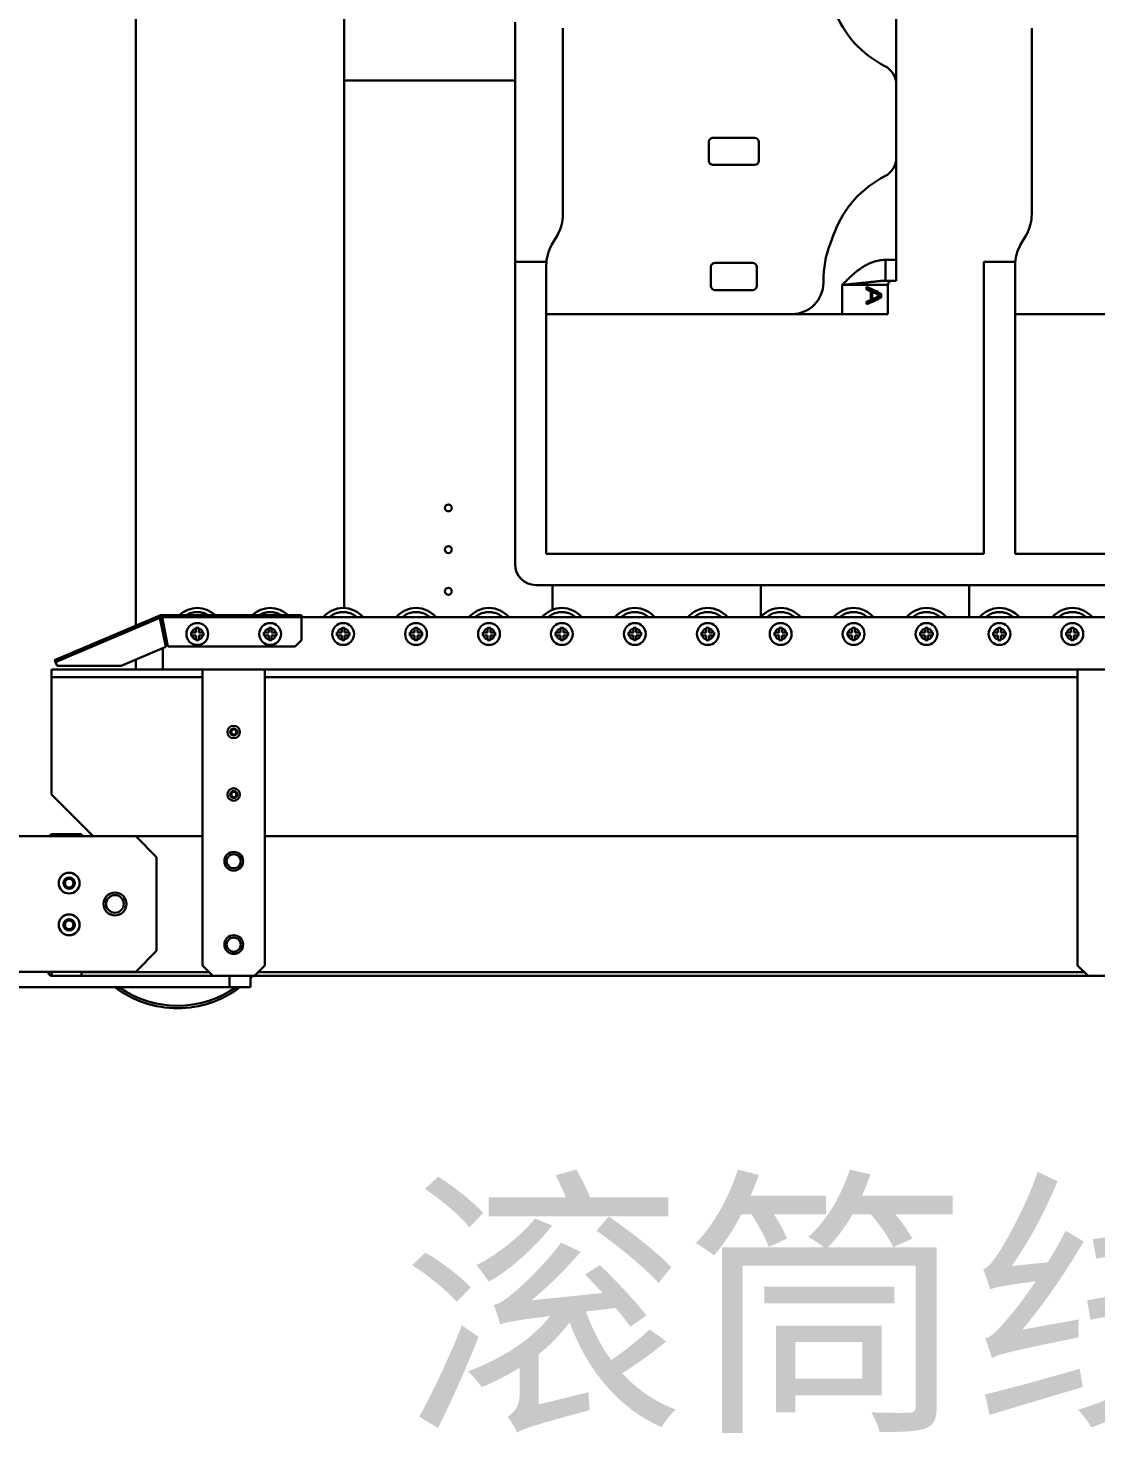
# Model space of a CAD drawing. Header units: millimetres. Extents: x 914 to 910632, y -176 to 682692.
# Drawn here: x 2368.87 to 2376.94, y 1799.09 to 1809.7 of the extents above; entities that cross this region are included whole.
import ezdxf

# ---------------------------------------------------------------- set-up
doc = ezdxf.new("R2010")
doc.units = ezdxf.units.MM
doc.layers.add('PUB_HATCH', color=32, linetype='Continuous')
doc.layers.add('画图', color=3, linetype='Continuous', lineweight=30)
doc.styles.add('宋体', font='')
doc.styles.get('宋体').set_extended_font_data('宋体')

# ---------------------------------------------------------------- blocks, each defined once
blk = doc.blocks.new('SDHGSJH')
at = {"color": 7, "linetype": 'Continuous', "lineweight": 30}
for p, q in [((-56.19, 504.71), (-55, 505.92)), ((-55, 504.71), (-55, 510.21)), ((-55, 510.21), (-45, 510.21)), ((-45, 510.21), (-45, 504.71)), ((145, 510.21), (-45, 510.21)), ((-457, 504.71), (-477, 504.71)), ((-452, 499.71), (-457, 504.71)), ((-457, 504.71), (-57, 504.71)), ((-452, 357.71), (-452, 499.71)), ((-57, 504.71), (-62, 499.71)), ((-62, 499.71), (-62, 357.71)), ((-37, 504.71), (-57, 504.71)), ((-32, 499.71), (-37, 504.71)), ((-37, 504.71), (26, 504.71)), ((-32, 357.71), (-32, 499.71)), ((0, 502.71), (-10, 492.71)), ((100, 502.71), (0, 502.71)), ((26, 504.71), (26, 502.71)), ((40.26, 504.71), (26, 504.71)), ((26, 502.71), (26, 502.98)), ((42, 502.98), (42, 502.71)), ((-10, 492.71), (-10, 447.71)), ((-10, 447.71), (0, 437.71)), ((-62, 437.71), (-452, 437.71)), ((0, 437.71), (-32, 437.71)), ((0, 437.71), (100, 437.71)), ((40.5, 417.71), (20.5, 437.71)), ((26, 437.71), (26, 436.71)), ((40.26, 436.71), (26, 436.71)), ((40.5, 361.45), (40.5, 417.71)), ((-482, 357.71), (-452, 357.71)), ((-452, 361.45), (-62, 361.45)), ((-62, 357.71), (-452, 357.71)), ((-62, 357.71), (-32, 357.71)), ((-32, 361.45), (40.5, 361.45)), ((-13, 357.71), (-32, 357.71)), ((-13, 347.52), (-13, 357.71)), ((40.5, 357.71), (-13, 357.71)), ((0, 353.04), (0, 357.71)), ((0, 353.04), (0, 357.71)), ((40.5, 361.45), (40.5, 357.71)), ((7.08, 356.04), (-14.44, 346.91)), ((-11.59, 332.91), (38.57, 354.2)), ((38.96, 353.28), (-11.53, 331.85)), ((37.79, 356.04), (7.08, 356.04)), ((38.57, 354.2), (37.79, 356.04)), ((-450.2, 343.37), (-450.2, 343.71)), ((-450.2, 343.71), (-448.8, 343.71)), ((-448.8, 343.71), (-448.8, 343.37)), ((-415.2, 343.37), (-415.2, 343.71)), ((-415.2, 343.71), (-413.8, 343.71)), ((-413.8, 343.71), (-413.8, 343.37)), ((-380.2, 343.37), (-380.2, 343.71)), ((-380.2, 343.71), (-378.8, 343.71)), ((-378.8, 343.71), (-378.8, 343.37)), ((-345.2, 343.37), (-345.2, 343.71)), ((-345.2, 343.71), (-343.8, 343.71)), ((-343.8, 343.71), (-343.8, 343.37)), ((-310.2, 343.37), (-310.2, 343.71)), ((-310.2, 343.71), (-308.8, 343.71)), ((-308.8, 343.71), (-308.8, 343.37)), ((-275.2, 343.37), (-275.2, 343.71)), ((-275.2, 343.71), (-273.8, 343.71)), ((-273.8, 343.71), (-273.8, 343.37)), ((-240.2, 343.37), (-240.2, 343.71)), ((-240.2, 343.71), (-238.8, 343.71)), ((-238.8, 343.71), (-238.8, 343.37)), ((-205.2, 343.37), (-205.2, 343.71)), ((-205.2, 343.71), (-203.8, 343.71)), ((-203.8, 343.71), (-203.8, 343.37)), ((-170.2, 343.37), (-170.2, 343.71)), ((-170.2, 343.71), (-168.8, 343.71)), ((-168.8, 343.71), (-168.8, 343.37)), ((-135.2, 343.37), (-135.2, 343.71)), ((-135.2, 343.71), (-133.8, 343.71)), ((-133.8, 343.71), (-133.8, 343.37)), ((-100.2, 343.37), (-100.2, 343.71)), ((-100.2, 343.71), (-98.8, 343.71)), ((-98.8, 343.71), (-98.8, 343.37)), ((-76.5, 346.71), (-79.5, 343.71)), ((-79.5, 343.71), (-79.5, 332.71)), ((-15.42, 346.71), (-76.5, 346.71)), ((-65.2, 343.37), (-65.2, 343.71)), ((-65.2, 343.71), (-63.8, 343.71)), ((-63.8, 343.71), (-63.8, 343.37)), ((-30.2, 343.37), (-30.2, 343.71)), ((-30.2, 343.71), (-28.8, 343.71)), ((-28.8, 343.71), (-28.8, 343.37)), ((-15.42, 346.71), (-12.57, 332.71)), ((-11.59, 332.91), (-14.44, 346.91)), ((-452.5, 341.41), (-452.16, 341.41)), ((-452.5, 340.01), (-452.5, 341.41)), ((-452.16, 340.01), (-452.5, 340.01)), ((-450.2, 341.41), (-452.16, 341.41)), ((-452.16, 340.01), (-450.2, 340.01)), ((-450.2, 343.37), (-450.2, 341.41)), ((-450.2, 340.01), (-450.2, 338.05)), ((-450.2, 337.71), (-450.2, 338.05)), ((-448.8, 337.71), (-450.2, 337.71)), ((-448.8, 341.41), (-448.8, 343.37)), ((-446.84, 341.41), (-448.8, 341.41)), ((-448.8, 338.05), (-448.8, 340.01)), ((-448.8, 340.01), (-446.84, 340.01)), ((-448.8, 338.05), (-448.8, 337.71)), ((-446.84, 341.41), (-446.5, 341.41)), ((-446.5, 340.01), (-446.84, 340.01)), ((-446.5, 341.41), (-446.5, 340.01)), ((-417.5, 341.41), (-417.16, 341.41)), ((-417.5, 340.01), (-417.5, 341.41)), ((-417.16, 340.01), (-417.5, 340.01)), ((-415.2, 341.41), (-417.16, 341.41)), ((-417.16, 340.01), (-415.2, 340.01)), ((-415.2, 343.37), (-415.2, 341.41)), ((-415.2, 340.01), (-415.2, 338.05)), ((-415.2, 337.71), (-415.2, 338.05)), ((-413.8, 337.71), (-415.2, 337.71)), ((-413.8, 341.41), (-413.8, 343.37)), ((-411.84, 341.41), (-413.8, 341.41)), ((-413.8, 338.05), (-413.8, 340.01)), ((-413.8, 340.01), (-411.84, 340.01)), ((-413.8, 338.05), (-413.8, 337.71)), ((-411.84, 341.41), (-411.5, 341.41)), ((-411.5, 340.01), (-411.84, 340.01)), ((-411.5, 341.41), (-411.5, 340.01)), ((-382.5, 341.41), (-382.16, 341.41)), ((-382.5, 340.01), (-382.5, 341.41)), ((-382.16, 340.01), (-382.5, 340.01)), ((-380.2, 341.41), (-382.16, 341.41)), ((-382.16, 340.01), (-380.2, 340.01)), ((-380.2, 343.37), (-380.2, 341.41)), ((-380.2, 340.01), (-380.2, 338.05)), ((-380.2, 337.71), (-380.2, 338.05)), ((-378.8, 337.71), (-380.2, 337.71)), ((-378.8, 341.41), (-378.8, 343.37)), ((-376.84, 341.41), (-378.8, 341.41)), ((-378.8, 338.05), (-378.8, 340.01)), ((-378.8, 340.01), (-376.84, 340.01)), ((-378.8, 338.05), (-378.8, 337.71)), ((-376.84, 341.41), (-376.5, 341.41)), ((-376.5, 340.01), (-376.84, 340.01)), ((-376.5, 341.41), (-376.5, 340.01)), ((-347.5, 341.41), (-347.16, 341.41)), ((-347.5, 340.01), (-347.5, 341.41)), ((-347.16, 340.01), (-347.5, 340.01)), ((-345.2, 341.41), (-347.16, 341.41)), ((-347.16, 340.01), (-345.2, 340.01)), ((-345.2, 343.37), (-345.2, 341.41)), ((-345.2, 340.01), (-345.2, 338.05)), ((-345.2, 337.71), (-345.2, 338.05)), ((-343.8, 337.71), (-345.2, 337.71)), ((-343.8, 341.41), (-343.8, 343.37)), ((-341.84, 341.41), (-343.8, 341.41)), ((-343.8, 338.05), (-343.8, 340.01)), ((-343.8, 340.01), (-341.84, 340.01)), ((-343.8, 338.05), (-343.8, 337.71)), ((-341.84, 341.41), (-341.5, 341.41)), ((-341.5, 340.01), (-341.84, 340.01)), ((-341.5, 341.41), (-341.5, 340.01)), ((-312.5, 341.41), (-312.16, 341.41)), ((-312.5, 340.01), (-312.5, 341.41)), ((-312.16, 340.01), (-312.5, 340.01)), ((-310.2, 341.41), (-312.16, 341.41)), ((-312.16, 340.01), (-310.2, 340.01)), ((-310.2, 343.37), (-310.2, 341.41)), ((-310.2, 340.01), (-310.2, 338.05)), ((-310.2, 337.71), (-310.2, 338.05)), ((-308.8, 337.71), (-310.2, 337.71)), ((-308.8, 341.41), (-308.8, 343.37)), ((-306.84, 341.41), (-308.8, 341.41)), ((-308.8, 338.05), (-308.8, 340.01)), ((-308.8, 340.01), (-306.84, 340.01)), ((-308.8, 338.05), (-308.8, 337.71)), ((-306.84, 341.41), (-306.5, 341.41)), ((-306.5, 340.01), (-306.84, 340.01)), ((-306.5, 341.41), (-306.5, 340.01)), ((-277.5, 341.41), (-277.16, 341.41)), ((-277.5, 340.01), (-277.5, 341.41)), ((-277.16, 340.01), (-277.5, 340.01)), ((-275.2, 341.41), (-277.16, 341.41)), ((-277.16, 340.01), (-275.2, 340.01)), ((-275.2, 343.37), (-275.2, 341.41)), ((-275.2, 340.01), (-275.2, 338.05)), ((-275.2, 337.71), (-275.2, 338.05)), ((-273.8, 337.71), (-275.2, 337.71)), ((-273.8, 341.41), (-273.8, 343.37)), ((-271.84, 341.41), (-273.8, 341.41)), ((-273.8, 338.05), (-273.8, 340.01)), ((-273.8, 340.01), (-271.84, 340.01)), ((-273.8, 338.05), (-273.8, 337.71)), ((-271.84, 341.41), (-271.5, 341.41)), ((-271.5, 340.01), (-271.84, 340.01)), ((-271.5, 341.41), (-271.5, 340.01)), ((-242.5, 341.41), (-242.16, 341.41)), ((-242.5, 340.01), (-242.5, 341.41)), ((-242.16, 340.01), (-242.5, 340.01)), ((-240.2, 341.41), (-242.16, 341.41)), ((-242.16, 340.01), (-240.2, 340.01)), ((-240.2, 343.37), (-240.2, 341.41)), ((-240.2, 340.01), (-240.2, 338.05)), ((-240.2, 337.71), (-240.2, 338.05)), ((-238.8, 337.71), (-240.2, 337.71)), ((-238.8, 341.41), (-238.8, 343.37)), ((-236.84, 341.41), (-238.8, 341.41)), ((-238.8, 338.05), (-238.8, 340.01)), ((-238.8, 340.01), (-236.84, 340.01)), ((-238.8, 338.05), (-238.8, 337.71)), ((-236.84, 341.41), (-236.5, 341.41)), ((-236.5, 340.01), (-236.84, 340.01)), ((-236.5, 341.41), (-236.5, 340.01)), ((-207.5, 341.41), (-207.16, 341.41)), ((-207.5, 340.01), (-207.5, 341.41)), ((-207.16, 340.01), (-207.5, 340.01)), ((-205.2, 341.41), (-207.16, 341.41)), ((-207.16, 340.01), (-205.2, 340.01)), ((-205.2, 343.37), (-205.2, 341.41)), ((-205.2, 340.01), (-205.2, 338.05)), ((-205.2, 337.71), (-205.2, 338.05)), ((-203.8, 337.71), (-205.2, 337.71)), ((-203.8, 341.41), (-203.8, 343.37)), ((-201.84, 341.41), (-203.8, 341.41)), ((-203.8, 338.05), (-203.8, 340.01)), ((-203.8, 340.01), (-201.84, 340.01)), ((-203.8, 338.05), (-203.8, 337.71)), ((-201.84, 341.41), (-201.5, 341.41)), ((-201.5, 340.01), (-201.84, 340.01)), ((-201.5, 341.41), (-201.5, 340.01)), ((-172.5, 341.41), (-172.16, 341.41)), ((-172.5, 340.01), (-172.5, 341.41)), ((-172.16, 340.01), (-172.5, 340.01)), ((-170.2, 341.41), (-172.16, 341.41)), ((-172.16, 340.01), (-170.2, 340.01)), ((-170.2, 343.37), (-170.2, 341.41)), ((-170.2, 340.01), (-170.2, 338.05)), ((-170.2, 337.71), (-170.2, 338.05)), ((-168.8, 337.71), (-170.2, 337.71)), ((-168.8, 341.41), (-168.8, 343.37)), ((-166.84, 341.41), (-168.8, 341.41)), ((-168.8, 338.05), (-168.8, 340.01)), ((-168.8, 340.01), (-166.84, 340.01)), ((-168.8, 338.05), (-168.8, 337.71)), ((-166.84, 341.41), (-166.5, 341.41)), ((-166.5, 340.01), (-166.84, 340.01)), ((-166.5, 341.41), (-166.5, 340.01)), ((-137.5, 341.41), (-137.16, 341.41)), ((-137.5, 340.01), (-137.5, 341.41)), ((-137.16, 340.01), (-137.5, 340.01)), ((-135.2, 341.41), (-137.16, 341.41)), ((-137.16, 340.01), (-135.2, 340.01)), ((-135.2, 343.37), (-135.2, 341.41)), ((-135.2, 340.01), (-135.2, 338.05)), ((-135.2, 337.71), (-135.2, 338.05)), ((-133.8, 337.71), (-135.2, 337.71)), ((-133.8, 341.41), (-133.8, 343.37)), ((-131.84, 341.41), (-133.8, 341.41)), ((-133.8, 338.05), (-133.8, 340.01)), ((-133.8, 340.01), (-131.84, 340.01)), ((-133.8, 338.05), (-133.8, 337.71)), ((-131.84, 341.41), (-131.5, 341.41)), ((-131.5, 340.01), (-131.84, 340.01)), ((-131.5, 341.41), (-131.5, 340.01)), ((-102.5, 341.41), (-102.16, 341.41)), ((-102.5, 340.01), (-102.5, 341.41)), ((-102.16, 340.01), (-102.5, 340.01)), ((-100.2, 341.41), (-102.16, 341.41)), ((-102.16, 340.01), (-100.2, 340.01)), ((-100.2, 343.37), (-100.2, 341.41)), ((-100.2, 340.01), (-100.2, 338.05)), ((-100.2, 337.71), (-100.2, 338.05)), ((-98.8, 337.71), (-100.2, 337.71)), ((-98.8, 341.41), (-98.8, 343.37)), ((-96.84, 341.41), (-98.8, 341.41)), ((-98.8, 338.05), (-98.8, 340.01)), ((-98.8, 340.01), (-96.84, 340.01)), ((-98.8, 338.05), (-98.8, 337.71)), ((-96.84, 341.41), (-96.5, 341.41)), ((-96.5, 340.01), (-96.84, 340.01)), ((-96.5, 341.41), (-96.5, 340.01)), ((-67.5, 341.41), (-67.16, 341.41)), ((-67.5, 340.01), (-67.5, 341.41)), ((-67.16, 340.01), (-67.5, 340.01)), ((-65.2, 341.41), (-67.16, 341.41)), ((-67.16, 340.01), (-65.2, 340.01)), ((-65.2, 343.37), (-65.2, 341.41)), ((-65.2, 340.01), (-65.2, 338.05)), ((-65.2, 337.71), (-65.2, 338.05)), ((-63.8, 337.71), (-65.2, 337.71)), ((-63.8, 341.41), (-63.8, 343.37)), ((-61.84, 341.41), (-63.8, 341.41)), ((-63.8, 338.05), (-63.8, 340.01)), ((-63.8, 340.01), (-61.84, 340.01)), ((-63.8, 338.05), (-63.8, 337.71)), ((-61.84, 341.41), (-61.5, 341.41)), ((-61.5, 340.01), (-61.84, 340.01)), ((-61.5, 341.41), (-61.5, 340.01)), ((-32.5, 341.41), (-32.16, 341.41)), ((-32.5, 340.01), (-32.5, 341.41)), ((-32.16, 340.01), (-32.5, 340.01)), ((-30.2, 341.41), (-32.16, 341.41)), ((-32.16, 340.01), (-30.2, 340.01)), ((-30.2, 343.37), (-30.2, 341.41)), ((-30.2, 340.01), (-30.2, 338.05)), ((-30.2, 337.71), (-30.2, 338.05)), ((-28.8, 337.71), (-30.2, 337.71)), ((-28.8, 341.41), (-28.8, 343.37)), ((-26.84, 341.41), (-28.8, 341.41)), ((-28.8, 338.05), (-28.8, 340.01)), ((-28.8, 340.01), (-26.84, 340.01)), ((-28.8, 338.05), (-28.8, 337.71)), ((-26.84, 341.41), (-26.5, 341.41)), ((-26.5, 340.01), (-26.84, 340.01)), ((-26.5, 341.41), (-26.5, 340.01)), ((-13, 335.71), (-13, 339.84)), ((-918, 332.71), (-79.5, 332.71)), ((-400, 317.21), (-400, 332.71)), ((-300, 332.59), (-300, 317.21)), ((-79.5, 332.71), (-79.5, 331.71)), ((-79.5, 332.71), (-12.57, 332.71)), ((-79.5, 331.71), (-12.21, 331.71)), ((-13.15, 335.56), (-13, 335.71)), ((-12.57, 332.71), (-12.21, 332.71)), ((-12.21, 332.71), (-12.21, 331.71)), ((-11.92, 332.77), (-11.59, 332.91)), ((-11.92, 332.77), (-11.53, 331.85)), ((0, -336.74), (0, 336.74)), ((0, -336.74), (0, 336.74)), ((-200, 317.21), (-200, 329.05)), ((-100, 328.22), (-100, -327.8)), ((-192, 317.21), (-862, 317.21)), ((-182, 162.21), (-182, 307.21)), ((-422, 302.21), (-632, 302.21)), ((-422, 187.21), (-422, 302.21)), ((-407, 302.21), (-407, 162.21)), ((-197, 302.21), (-407, 302.21)), ((-197, 187.21), (-197, 302.21)), ((-540, 187.21), (-422, 187.21)), ((-422, 187.21), (-422, 163.93)), ((-361, 187.21), (-361, 173.21)), ((-361, 187.21), (-339, 187.21)), ((-350.61, 182.4), (-357.38, 179.21)), ((-350.61, 182.55), (-350.61, 181.3)), ((-339, 173.21), (-339, 187.21)), ((-339, 187.21), (-315, 187.21)), ((-315, 187.21), (-197, 187.21)), ((-197, 187.21), (-197, 163.93)), ((-357.68, 177.55), (-357.68, 179.21)), ((-357.68, 179.21), (-357.38, 179.21)), ((-357.38, 177.55), (-357.68, 177.55)), ((-357.38, 179.21), (-357.38, 177.55)), ((-357.38, 177.55), (-350.61, 174.35)), ((-353.39, 176.5), (-353.39, 180.25)), ((-352.73, 180.25), (-353.39, 180.25)), ((-353.39, 176.5), (-352.73, 176.5)), ((-352.73, 180.46), (-352.73, 176.3)), ((-350.61, 175.46), (-350.61, 174.21)), ((-278, 175.71), (-296, 175.71)), ((-359.78, 171.21), (-365, 171.21)), ((-365, 161.21), (-365, 171.21)), ((-358.33, 171.27), (-359.78, 171.02)), ((-359.78, 161.21), (-359.78, 171.21)), ((-358.38, 171.29), (-359.46, 171.23)), ((-330, 171.28), (-330, 172.21)), ((-298, 164.71), (-298, 173.71)), ((-276, 173.71), (-276, 164.71)), ((-407, 162.21), (-422, 162.21)), ((-278, 162.71), (-296, 162.71)), ((-182, 162.21), (-197, 162.21)), ((-182, 47.21), (-182, 162.21)), ((-365, 161.21), (-359.78, 161.21)), ((-365, 112.21), (-365, 161.21)), ((-427.32, 149.35), (-424.68, 153.93)), ((-333.18, 153.72), (-335.25, 148.2)), ((-202.32, 149.35), (-199.68, 153.93)), ((-430, 50.07), (-430, 139.35)), ((-205, 50.07), (-205, 139.35)), ((-277, 115.71), (-297, 115.71)), ((-365, 77.21), (-365, 112.21)), ((-299, 104.71), (-299, 113.71)), ((-275, 113.71), (-275, 104.71)), ((-277, 102.71), (-297, 102.71)), ((-365, 28.21), (-365, 77.21)), ((-100, 75.21), (-182, 75.21))]:
    blk.add_line(p, q, dxfattribs=at)
at = {"color": 8, "linetype": 'Continuous', "lineweight": 30}
for p, q in [((-455.26, 502.98), (-58.74, 502.98)), ((-35.26, 502.98), (26, 502.98)), ((40.26, 504.71), (40.26, 502.71)), ((40.26, 437.71), (40.26, 436.71)), ((-361, 173.21), (-339, 173.21)), ((-359.45, 171.23), (-358.27, 171.28))]:
    blk.add_line(p, q, dxfattribs=at)
at = {"color": 7, "linetype": 'Continuous', "lineweight": 30, "flags": 128}
blk.add_lwpolyline([(38.96, 353.28), (38.95, 353.3), (38.93, 353.35), (38.89, 353.44), (38.84, 353.55), (38.79, 353.69), (38.72, 353.85), (38.64, 354.02), (38.57, 354.2)], dxfattribs=at)
at = {"color": 7, "linetype": 'Continuous', "lineweight": 30}
for centre, radius in [((-47, 489.71), 4.5), ((-47, 489.71), 3.4), ((32, 480.21), 5), ((32, 480.21), 2.75), ((32, 480.21), 2.1), ((10, 470.21), 5.5), ((10, 470.21), 4.25), ((32, 460.21), 5), ((32, 460.21), 2.75), ((32, 460.21), 2.1), ((-47, 449.71), 4.5), ((-47, 449.71), 3.4), ((-47, 417.71), 3), ((-47, 417.71), 1.7), ((-47, 417.71), 1.25), ((-47, 387.71), 3), ((-47, 387.71), 1.7), ((-47, 387.71), 1.25), ((-449.5, 340.71), 5.25), ((-414.5, 340.71), 5.25), ((-379.5, 340.71), 5.25), ((-344.5, 340.71), 5.25), ((-309.5, 340.71), 5.25), ((-274.5, 340.71), 5.25), ((-239.5, 340.71), 5.25), ((-204.5, 340.71), 5.25), ((-169.5, 340.71), 5.25), ((-134.5, 340.71), 5.25), ((-99.5, 340.71), 5.25), ((-64.5, 340.71), 5.25), ((-29.5, 340.71), 5.25), ((-150, 320.21), 1.65), ((-150, 300.21), 1.65), ((-150, 280.21), 1.65)]:
    blk.add_circle(centre, radius, dxfattribs=at)
for centre, radius, start, end in [((-20, 470.21), 50, 90, 126.8699), ((-20, 470.21), 50, 53.1301, 90), ((-449.5, 340.71), 12.5, 219.79182, 320.20818), ((-414.5, 340.71), 12.5, 219.79182, 320.20818), ((-379.5, 340.71), 12.5, 219.79182, 320.20818), ((-344.5, 340.71), 12.5, 219.79182, 320.20818), ((-309.5, 340.71), 12.5, 219.79182, 319.4642), ((-274.5, 340.71), 12.5, 219.79182, 320.20818), ((-239.5, 340.71), 12.5, 219.79182, 320.20818), ((-204.5, 340.71), 12.5, 219.79182, 320.20818), ((-169.5, 340.71), 12.5, 219.79182, 320.20818), ((-134.5, 340.71), 12.5, 219.79182, 320.20818), ((-99.5, 340.71), 12.5, 219.79182, 320.20818), ((-64.5, 340.71), 12.5, 226.05448, 313.94552), ((-29.5, 340.71), 12.5, 226.05448, 313.94552), ((-12.21, 333.45), 0.737, 270, 293), ((-12.21, 333.45), 1.74, 270, 293), ((-192, 307.21), 10, 0, 90), ((-315, 172.21), 15, 90, 180), ((-296, 173.71), 2, 90, 180), ((-278, 173.71), 2, 0, 90), ((-363, 173.21), 2, 270, 0), ((-380, 171.28), 50, 339.44395, 0), ((-442, 163.93), 20, 330, 0), ((-296, 164.71), 2, 180, 270), ((-278, 164.71), 2, 270, 0), ((-217, 163.93), 20, 330, 0), ((-410, 139.35), 20, 150, 180), ((-185, 139.35), 20, 150, 180), ((-382.07, 165.76), 50, 296.81873, 339.44395), ((-355, 112.21), 10, 116.81873, 180), ((-297, 113.71), 2, 90, 180), ((-277, 113.71), 2, 0, 90), ((-297, 104.71), 2, 180, 270), ((-277, 104.71), 2, 270, 0), ((-355, 77.21), 10, 180, 243.18127), ((-382.07, 23.67), 50, 20.55605, 63.18127)]:
    blk.add_arc(centre, radius, start, end, dxfattribs=at)
at = {"color": 8, "linetype": 'Continuous', "lineweight": 30}
blk.add_arc((-20, 470.21), 48.85, 54.97524, 125.02476, dxfattribs=at)
at = {"color": 7, "linetype": 'Continuous', "lineweight": 30}
for centre, major_axis, ratio, start_param, end_param in [((-339, 180.88), (-21.97, -5.46), 0.222648, 5.213182, 5.671735), ((-339, 175.88), (-21.97, 5.46), 0.222648, 0.611451, 1.070003), ((-339, 179.73), (-21.97, -5.34), 0.218533, 5.372125, 5.634447), ((-339, 177.02), (-21.97, 5.34), 0.218533, 0.648739, 0.91106), ((-339, 179.66), (-21.97, -5.34), 0.218533, 5.215446, 5.333273), ((-339, 177.09), (-21.97, 5.34), 0.218533, 0.949912, 1.067739)]:
    blk.add_ellipse(centre, major_axis=major_axis, ratio=ratio, start_param=start_param, end_param=end_param, dxfattribs=at)
for points, knots in [([(42, 502.98), (41.97, 503.12), (41.92, 503.42), (41.5, 503.86), (40.92, 504.29), (40.48, 504.58), (40.26, 504.71)], [0, 0, 0, 0, 0.254701, 0.509582, 0.764475, 1, 1, 1, 1]), ([(40.26, 504.71), (40.49, 504.69), (40.95, 504.63), (41.52, 504.23), (41.92, 503.66), (41.97, 503.2), (42, 502.98)], [0, 0, 0, 0, 0.249999, 0.499999, 0.749994, 1, 1, 1, 1]), ([(40.26, 436.71), (40.49, 436.86), (40.94, 437.15), (41.42, 437.48), (41.57, 437.67), (41.61, 437.71)], [0, 0, 0, 0, 0.434174, 0.868316, 1, 1, 1, 1]), ([(-452.16, 341.41), (-452.08, 341.64), (-451.92, 342.1), (-451.47, 342.68), (-450.88, 343.14), (-450.43, 343.29), (-450.2, 343.37)], [0, 0, 0, 0, 0.245615, 0.5000025, 0.7544001, 1, 1, 1, 1]), ([(-450.2, 338.05), (-450.43, 338.13), (-450.88, 338.29), (-451.47, 338.75), (-451.92, 339.33), (-452.08, 339.79), (-452.16, 340.01)], [0, 0, 0, 0, 0.245601, 0.5, 0.754422, 1, 1, 1, 1]), ([(-448.8, 343.37), (-448.57, 343.29), (-448.12, 343.14), (-447.53, 342.68), (-447.08, 342.1), (-446.92, 341.64), (-446.84, 341.41)], [0, 0, 0, 0, 0.245592, 0.5, 0.754383, 1, 1, 1, 1]), ([(-446.84, 340.01), (-446.92, 339.79), (-447.08, 339.33), (-447.53, 338.75), (-448.12, 338.29), (-448.57, 338.13), (-448.8, 338.05)], [0, 0, 0, 0, 0.2455801, 0.4999974, 0.7544065, 1, 1, 1, 1]), ([(-417.16, 341.41), (-417.08, 341.64), (-416.92, 342.1), (-416.47, 342.68), (-415.88, 343.14), (-415.43, 343.29), (-415.2, 343.37)], [0, 0, 0, 0, 0.245617, 0.499999, 0.754399, 1, 1, 1, 1]), ([(-415.2, 338.05), (-415.43, 338.13), (-415.88, 338.29), (-416.47, 338.75), (-416.92, 339.33), (-417.08, 339.79), (-417.16, 340.01)], [0, 0, 0, 0, 0.245603, 0.500003, 0.75442, 1, 1, 1, 1]), ([(-413.8, 343.37), (-413.57, 343.29), (-413.12, 343.14), (-412.53, 342.68), (-412.08, 342.1), (-411.92, 341.64), (-411.84, 341.41)], [0, 0, 0, 0, 0.245592, 0.5, 0.754383, 1, 1, 1, 1]), ([(-411.84, 340.01), (-411.92, 339.79), (-412.08, 339.33), (-412.53, 338.75), (-413.12, 338.29), (-413.57, 338.13), (-413.8, 338.05)], [0, 0, 0, 0, 0.2455801, 0.4999974, 0.7544065, 1, 1, 1, 1]), ([(-382.16, 341.41), (-382.08, 341.64), (-381.92, 342.1), (-381.47, 342.68), (-380.88, 343.14), (-380.43, 343.29), (-380.2, 343.37)], [0, 0, 0, 0, 0.245617, 0.5, 0.754408, 1, 1, 1, 1]), ([(-380.2, 338.05), (-380.43, 338.13), (-380.88, 338.29), (-381.47, 338.75), (-381.92, 339.33), (-382.08, 339.79), (-382.16, 340.01)], [0, 0, 0, 0, 0.2455935, 0.5000026, 0.7544199, 1, 1, 1, 1]), ([(-378.8, 343.37), (-378.57, 343.29), (-378.12, 343.14), (-377.53, 342.68), (-377.08, 342.1), (-376.92, 341.64), (-376.84, 341.41)], [0, 0, 0, 0, 0.245592, 0.5, 0.754383, 1, 1, 1, 1]), ([(-376.84, 340.01), (-376.92, 339.79), (-377.08, 339.33), (-377.53, 338.75), (-378.12, 338.29), (-378.57, 338.13), (-378.8, 338.05)], [0, 0, 0, 0, 0.2455801, 0.4999974, 0.7544065, 1, 1, 1, 1]), ([(-347.16, 341.41), (-347.08, 341.64), (-346.92, 342.1), (-346.47, 342.68), (-345.88, 343.14), (-345.43, 343.29), (-345.2, 343.37)], [0, 0, 0, 0, 0.245617, 0.5, 0.754408, 1, 1, 1, 1]), ([(-345.2, 338.05), (-345.43, 338.13), (-345.88, 338.29), (-346.47, 338.75), (-346.92, 339.33), (-347.08, 339.79), (-347.16, 340.01)], [0, 0, 0, 0, 0.2455935, 0.5000026, 0.7544199, 1, 1, 1, 1]), ([(-343.8, 343.37), (-343.57, 343.29), (-343.12, 343.14), (-342.53, 342.68), (-342.08, 342.1), (-341.92, 341.64), (-341.84, 341.41)], [0, 0, 0, 0, 0.2456014, 0.5000006, 0.7543834, 1, 1, 1, 1]), ([(-341.84, 340.01), (-341.92, 339.79), (-342.08, 339.33), (-342.53, 338.75), (-343.12, 338.29), (-343.57, 338.13), (-343.8, 338.05)], [0, 0, 0, 0, 0.24558, 0.499997, 0.754397, 1, 1, 1, 1]), ([(-312.16, 341.41), (-312.08, 341.64), (-311.92, 342.1), (-311.47, 342.68), (-310.88, 343.14), (-310.43, 343.29), (-310.2, 343.37)], [0, 0, 0, 0, 0.245617, 0.5, 0.754408, 1, 1, 1, 1]), ([(-310.2, 338.05), (-310.43, 338.13), (-310.88, 338.29), (-311.47, 338.75), (-311.92, 339.33), (-312.08, 339.79), (-312.16, 340.01)], [0, 0, 0, 0, 0.2455935, 0.5000026, 0.7544199, 1, 1, 1, 1]), ([(-308.8, 343.37), (-308.57, 343.29), (-308.12, 343.14), (-307.53, 342.68), (-307.08, 342.1), (-306.92, 341.64), (-306.84, 341.41)], [0, 0, 0, 0, 0.245601, 0.499999, 0.754388, 1, 1, 1, 1]), ([(-306.84, 340.01), (-306.92, 339.79), (-307.08, 339.33), (-307.53, 338.75), (-308.12, 338.29), (-308.57, 338.13), (-308.8, 338.05)], [0, 0, 0, 0, 0.245575, 0.499998, 0.754398, 1, 1, 1, 1]), ([(-277.16, 341.41), (-277.08, 341.64), (-276.92, 342.1), (-276.47, 342.68), (-275.88, 343.14), (-275.43, 343.29), (-275.2, 343.37)], [0, 0, 0, 0, 0.245617, 0.5, 0.754408, 1, 1, 1, 1]), ([(-275.2, 338.05), (-275.43, 338.13), (-275.88, 338.29), (-276.47, 338.75), (-276.92, 339.33), (-277.08, 339.79), (-277.16, 340.01)], [0, 0, 0, 0, 0.2455935, 0.5000026, 0.7544199, 1, 1, 1, 1]), ([(-273.8, 343.37), (-273.57, 343.29), (-273.12, 343.14), (-272.53, 342.68), (-272.08, 342.1), (-271.92, 341.64), (-271.84, 341.41)], [0, 0, 0, 0, 0.2455999, 0.4999975, 0.754385, 1, 1, 1, 1]), ([(-271.84, 340.01), (-271.92, 339.79), (-272.08, 339.33), (-272.53, 338.75), (-273.12, 338.29), (-273.57, 338.13), (-273.8, 338.05)], [0, 0, 0, 0, 0.245578, 0.5, 0.754399, 1, 1, 1, 1]), ([(-242.16, 341.41), (-242.08, 341.64), (-241.92, 342.1), (-241.47, 342.68), (-240.88, 343.14), (-240.43, 343.29), (-240.2, 343.37)], [0, 0, 0, 0, 0.245617, 0.5, 0.754408, 1, 1, 1, 1]), ([(-240.2, 338.05), (-240.43, 338.13), (-240.88, 338.29), (-241.47, 338.75), (-241.92, 339.33), (-242.08, 339.79), (-242.16, 340.01)], [0, 0, 0, 0, 0.2455935, 0.5000026, 0.7544199, 1, 1, 1, 1]), ([(-238.8, 343.37), (-238.57, 343.29), (-238.12, 343.14), (-237.53, 342.68), (-237.08, 342.1), (-236.92, 341.64), (-236.84, 341.41)], [0, 0, 0, 0, 0.245592, 0.5, 0.754383, 1, 1, 1, 1]), ([(-236.84, 340.01), (-236.92, 339.79), (-237.08, 339.33), (-237.53, 338.75), (-238.12, 338.29), (-238.57, 338.13), (-238.8, 338.05)], [0, 0, 0, 0, 0.2455801, 0.4999974, 0.7544065, 1, 1, 1, 1]), ([(-207.16, 341.41), (-207.08, 341.64), (-206.92, 342.1), (-206.47, 342.68), (-205.88, 343.14), (-205.43, 343.29), (-205.2, 343.37)], [0, 0, 0, 0, 0.245615, 0.5000025, 0.7544001, 1, 1, 1, 1]), ([(-205.2, 338.05), (-205.43, 338.13), (-205.88, 338.29), (-206.47, 338.75), (-206.92, 339.33), (-207.08, 339.79), (-207.16, 340.01)], [0, 0, 0, 0, 0.245601, 0.5, 0.754422, 1, 1, 1, 1]), ([(-203.8, 343.37), (-203.57, 343.29), (-203.12, 343.14), (-202.53, 342.68), (-202.08, 342.1), (-201.92, 341.64), (-201.84, 341.41)], [0, 0, 0, 0, 0.245592, 0.5, 0.754383, 1, 1, 1, 1]), ([(-201.84, 340.01), (-201.92, 339.79), (-202.08, 339.33), (-202.53, 338.75), (-203.12, 338.29), (-203.57, 338.13), (-203.8, 338.05)], [0, 0, 0, 0, 0.2455801, 0.4999974, 0.7544065, 1, 1, 1, 1]), ([(-172.16, 341.41), (-172.08, 341.64), (-171.92, 342.1), (-171.47, 342.68), (-170.88, 343.14), (-170.43, 343.29), (-170.2, 343.37)], [0, 0, 0, 0, 0.245617, 0.5, 0.754408, 1, 1, 1, 1]), ([(-170.2, 338.05), (-170.43, 338.13), (-170.88, 338.29), (-171.47, 338.75), (-171.92, 339.33), (-172.08, 339.79), (-172.16, 340.01)], [0, 0, 0, 0, 0.2455935, 0.5000026, 0.7544199, 1, 1, 1, 1]), ([(-168.8, 343.37), (-168.57, 343.29), (-168.12, 343.14), (-167.53, 342.68), (-167.08, 342.1), (-166.92, 341.64), (-166.84, 341.41)], [0, 0, 0, 0, 0.245592, 0.5, 0.754383, 1, 1, 1, 1]), ([(-166.84, 340.01), (-166.92, 339.79), (-167.08, 339.33), (-167.53, 338.75), (-168.12, 338.29), (-168.57, 338.13), (-168.8, 338.05)], [0, 0, 0, 0, 0.2455801, 0.4999974, 0.7544065, 1, 1, 1, 1]), ([(-137.16, 341.41), (-137.08, 341.64), (-136.92, 342.1), (-136.47, 342.68), (-135.88, 343.14), (-135.43, 343.29), (-135.2, 343.37)], [0, 0, 0, 0, 0.245616, 0.5000013, 0.754404, 1, 1, 1, 1]), ([(-135.2, 338.05), (-135.43, 338.13), (-135.88, 338.29), (-136.47, 338.75), (-136.92, 339.33), (-137.08, 339.79), (-137.16, 340.01)], [0, 0, 0, 0, 0.245597, 0.500001, 0.754421, 1, 1, 1, 1]), ([(-133.8, 343.37), (-133.57, 343.29), (-133.12, 343.14), (-132.53, 342.68), (-132.08, 342.1), (-131.92, 341.64), (-131.84, 341.41)], [0, 0, 0, 0, 0.245597, 0.5, 0.754383, 1, 1, 1, 1]), ([(-131.84, 340.01), (-131.92, 339.79), (-132.08, 339.33), (-132.53, 338.75), (-133.12, 338.29), (-133.57, 338.13), (-133.8, 338.05)], [0, 0, 0, 0, 0.24558, 0.499997, 0.754402, 1, 1, 1, 1]), ([(-102.16, 341.41), (-102.08, 341.64), (-101.92, 342.1), (-101.47, 342.68), (-100.88, 343.14), (-100.43, 343.29), (-100.2, 343.37)], [0, 0, 0, 0, 0.245616, 0.5000013, 0.754404, 1, 1, 1, 1]), ([(-100.2, 338.05), (-100.43, 338.13), (-100.88, 338.29), (-101.47, 338.75), (-101.92, 339.33), (-102.08, 339.79), (-102.16, 340.01)], [0, 0, 0, 0, 0.245597, 0.500001, 0.754421, 1, 1, 1, 1]), ([(-98.8, 343.37), (-98.57, 343.29), (-98.12, 343.14), (-97.53, 342.68), (-97.08, 342.1), (-96.92, 341.64), (-96.84, 341.41)], [0, 0, 0, 0, 0.245597, 0.5, 0.754385, 1, 1, 1, 1]), ([(-96.84, 340.01), (-96.92, 339.79), (-97.08, 339.33), (-97.53, 338.75), (-98.12, 338.29), (-98.57, 338.13), (-98.8, 338.05)], [0, 0, 0, 0, 0.245578, 0.499998, 0.754402, 1, 1, 1, 1]), ([(-67.16, 341.41), (-67.08, 341.64), (-66.92, 342.1), (-66.47, 342.68), (-65.88, 343.14), (-65.43, 343.29), (-65.2, 343.37)], [0, 0, 0, 0, 0.2456164, 0.5000007, 0.7544059, 1, 1, 1, 1]), ([(-65.2, 338.05), (-65.43, 338.13), (-65.88, 338.29), (-66.47, 338.75), (-66.92, 339.33), (-67.08, 339.79), (-67.16, 340.01)], [0, 0, 0, 0, 0.245595, 0.500002, 0.75442, 1, 1, 1, 1]), ([(-63.8, 343.37), (-63.57, 343.29), (-63.12, 343.14), (-62.53, 342.68), (-62.08, 342.1), (-61.92, 341.64), (-61.84, 341.41)], [0, 0, 0, 0, 0.245594, 0.5, 0.754384, 1, 1, 1, 1]), ([(-61.84, 340.01), (-61.92, 339.79), (-62.08, 339.33), (-62.53, 338.75), (-63.12, 338.29), (-63.57, 338.13), (-63.8, 338.05)], [0, 0, 0, 0, 0.245579, 0.499998, 0.754404, 1, 1, 1, 1]), ([(-32.16, 341.41), (-32.08, 341.64), (-31.92, 342.1), (-31.47, 342.68), (-30.88, 343.14), (-30.43, 343.29), (-30.2, 343.37)], [0, 0, 0, 0, 0.245617, 0.500002, 0.754405, 1, 1, 1, 1]), ([(-30.2, 338.05), (-30.43, 338.13), (-30.88, 338.29), (-31.47, 338.75), (-31.92, 339.33), (-32.08, 339.79), (-32.16, 340.01)], [0, 0, 0, 0, 0.2455959, 0.500001, 0.7544199, 1, 1, 1, 1]), ([(-28.8, 343.37), (-28.57, 343.29), (-28.12, 343.14), (-27.53, 342.68), (-27.08, 342.1), (-26.92, 341.64), (-26.84, 341.41)], [0, 0, 0, 0, 0.245596, 0.499999, 0.754384, 1, 1, 1, 1]), ([(-26.84, 340.01), (-26.92, 339.79), (-27.08, 339.33), (-27.53, 338.75), (-28.12, 338.29), (-28.57, 338.13), (-28.8, 338.05)], [0, 0, 0, 0, 0.24558, 0.499998, 0.754402, 1, 1, 1, 1]), ([(-12.21, 331.71), (-12.24, 331.73), (-12.3, 331.76), (-12.39, 331.99), (-12.48, 332.32), (-12.54, 332.58), (-12.57, 332.71)], [0, 0, 0, 0, 0.249983, 0.500043, 0.750002, 1, 1, 1, 1]), ([(-11.59, 332.91), (-11.57, 332.78), (-11.52, 332.51), (-11.47, 332.18), (-11.47, 331.93), (-11.51, 331.88), (-11.53, 331.85)], [0, 0, 0, 0, 0.249982, 0.499997, 0.750018, 1, 1, 1, 1]), ([(-359.78, 161.21), (-358.76, 161.27), (-356.7, 161.38), (-354.08, 162.13), (-351.88, 163.02), (-350.05, 163.97), (-348.17, 165.13), (-346.27, 166.5), (-344.38, 168.06), (-342.58, 169.69), (-340.8, 171.41), (-339.62, 172.6), (-339, 173.21)], [0, 0, 0, 0, 0.1248842, 0.2498093, 0.3295781, 0.4127365, 0.4998463, 0.5989042, 0.6978826, 0.7965828, 0.8941547, 1, 1, 1, 1])]:
    blk.add_open_spline(points, degree=3, knots=knots, dxfattribs=at)
at = {"color": 8, "linetype": 'Continuous', "lineweight": 30}
for points, knots in [([(-442.78, 332.71), (-443.1, 332.44), (-443.95, 331.7), (-445.59, 330.91), (-447.54, 330.33), (-449.5, 330.15), (-451.46, 330.33), (-453.41, 330.91), (-455.05, 331.7), (-455.9, 332.44), (-456.22, 332.71)], [0, 0, 0, 0, 0.085407, 0.230071, 0.368961, 0.5, 0.631041, 0.769931, 0.914593, 1, 1, 1, 1]), ([(-407.78, 332.71), (-408.1, 332.44), (-408.95, 331.7), (-410.59, 330.91), (-412.54, 330.33), (-414.5, 330.15), (-416.46, 330.33), (-418.41, 330.91), (-420.05, 331.7), (-420.9, 332.44), (-421.22, 332.71)], [0, 0, 0, 0, 0.085407, 0.230069, 0.368961, 0.5, 0.631041, 0.769931, 0.914593, 1, 1, 1, 1]), ([(-372.78, 332.71), (-373.1, 332.44), (-373.95, 331.7), (-375.59, 330.91), (-377.54, 330.33), (-379.5, 330.15), (-381.46, 330.33), (-383.41, 330.91), (-385.05, 331.7), (-385.9, 332.44), (-386.22, 332.71)], [0, 0, 0, 0, 0.085407, 0.230069, 0.368959, 0.5, 0.631039, 0.769931, 0.914593, 1, 1, 1, 1]), ([(-337.78, 332.71), (-338.1, 332.44), (-338.95, 331.7), (-340.59, 330.91), (-342.54, 330.33), (-344.5, 330.15), (-346.46, 330.33), (-348.41, 330.91), (-350.05, 331.7), (-350.9, 332.44), (-351.22, 332.71)], [0, 0, 0, 0, 0.085407, 0.230069, 0.368959, 0.5, 0.631039, 0.769931, 0.914593, 1, 1, 1, 1]), ([(-302.78, 332.71), (-303.1, 332.44), (-303.95, 331.7), (-305.59, 330.91), (-307.54, 330.33), (-309.5, 330.15), (-311.46, 330.33), (-313.41, 330.91), (-315.05, 331.7), (-315.9, 332.44), (-316.22, 332.71)], [0, 0, 0, 0, 0.085407, 0.230069, 0.368959, 0.5, 0.631039, 0.769929, 0.914593, 1, 1, 1, 1]), ([(-267.78, 332.71), (-268.1, 332.44), (-268.95, 331.7), (-270.59, 330.91), (-272.54, 330.33), (-274.5, 330.15), (-276.46, 330.33), (-278.41, 330.91), (-280.05, 331.7), (-280.9, 332.44), (-281.22, 332.71)], [0, 0, 0, 0, 0.0854067, 0.2300695, 0.3689592, 0.5000002, 0.6310392, 0.7699289, 0.9145917, 1, 1, 1, 1]), ([(-232.78, 332.71), (-233.1, 332.44), (-233.95, 331.7), (-235.59, 330.91), (-237.54, 330.33), (-239.5, 330.15), (-241.46, 330.33), (-243.41, 330.91), (-245.05, 331.7), (-245.9, 332.44), (-246.22, 332.71)], [0, 0, 0, 0, 0.0854082, 0.2300708, 0.3689602, 0.499999, 0.6310398, 0.7699292, 0.9145918, 1, 1, 1, 1]), ([(-197.78, 332.71), (-198.1, 332.44), (-198.95, 331.7), (-200.59, 330.91), (-202.54, 330.33), (-204.5, 330.15), (-206.46, 330.33), (-208.41, 330.91), (-210.05, 331.7), (-210.9, 332.44), (-211.22, 332.71)], [0, 0, 0, 0, 0.0854068, 0.2300697, 0.3689604, 0.4999995, 0.6310406, 0.7699303, 0.9145932, 1, 1, 1, 1]), ([(-162.78, 332.71), (-163.1, 332.44), (-163.95, 331.7), (-165.59, 330.91), (-167.54, 330.33), (-169.5, 330.15), (-171.46, 330.33), (-173.41, 330.91), (-175.05, 331.7), (-175.9, 332.44), (-176.22, 332.71)], [0, 0, 0, 0, 0.085407, 0.23007, 0.368961, 0.5, 0.63104, 0.76993, 0.914593, 1, 1, 1, 1]), ([(-127.78, 332.71), (-128.1, 332.44), (-128.95, 331.7), (-130.59, 330.91), (-132.54, 330.33), (-134.5, 330.15), (-136.46, 330.33), (-138.41, 330.91), (-140.05, 331.7), (-140.9, 332.44), (-141.22, 332.71)], [0, 0, 0, 0, 0.085408, 0.23007, 0.36896, 0.5, 0.63104, 0.769931, 0.914593, 1, 1, 1, 1]), ([(-92.78, 332.71), (-93.1, 332.44), (-93.95, 331.7), (-95.59, 330.91), (-97.54, 330.33), (-99.5, 330.15), (-101.46, 330.33), (-103.41, 330.91), (-105.05, 331.7), (-105.9, 332.44), (-106.22, 332.71)], [0, 0, 0, 0, 0.085407, 0.23007, 0.36896, 0.5, 0.63104, 0.76993, 0.914593, 1, 1, 1, 1]), ([(-59.16, 331.71), (-59.64, 331.44), (-60.72, 330.83), (-62.54, 330.34), (-64.5, 330.15), (-66.46, 330.34), (-68.28, 330.83), (-69.36, 331.44), (-69.84, 331.71)], [0, 0, 0, 0, 0.1477818, 0.3290127, 0.5000003, 0.6709879, 0.8522182, 1, 1, 1, 1]), ([(-24.16, 331.71), (-24.64, 331.44), (-25.72, 330.83), (-27.54, 330.34), (-29.5, 330.15), (-31.46, 330.34), (-33.28, 330.83), (-34.36, 331.44), (-34.84, 331.71)], [0, 0, 0, 0, 0.147781, 0.329012, 0.5, 0.670988, 0.852219, 1, 1, 1, 1]), ([(-339, 173.21), (-339.62, 173.16), (-340.77, 173.05), (-342.36, 172.9), (-343.7, 172.78), (-345.05, 172.65), (-346.43, 172.52), (-347.88, 172.38), (-349.19, 172.24), (-350.97, 172.06), (-353.05, 171.83), (-355.44, 171.56), (-357.16, 171.35), (-358.13, 171.3), (-358.38, 171.29)], [0, 0, 0, 0, 0.0847256, 0.1583073, 0.2207532, 0.2720499, 0.3478345, 0.4184417, 0.483869, 0.5441064, 0.6901434, 0.8160856, 0.9520991, 1, 1, 1, 1])]:
    blk.add_open_spline(points, degree=3, knots=knots, dxfattribs=at)

msp = doc.modelspace()

# ---------------------------------------------------------------- block references
at = {"layer": '画图', "color": 4, "xscale": 0.01575, "yscale": 0.01575, "zscale": 0.01575, "rotation": 180}
msp.add_blockref('SDHGSJH', (2369.683, 1810.492), dxfattribs=at)

# ---------------------------------------------------------------- texts
at = {"layer": 'PUB_HATCH', "color": 0, "style": '宋体'}
msp.add_text('滚筒线取料位', height=1.575, dxfattribs=at).set_placement((2371.69, 1799.264))

doc.saveas('drawing.dxf')
